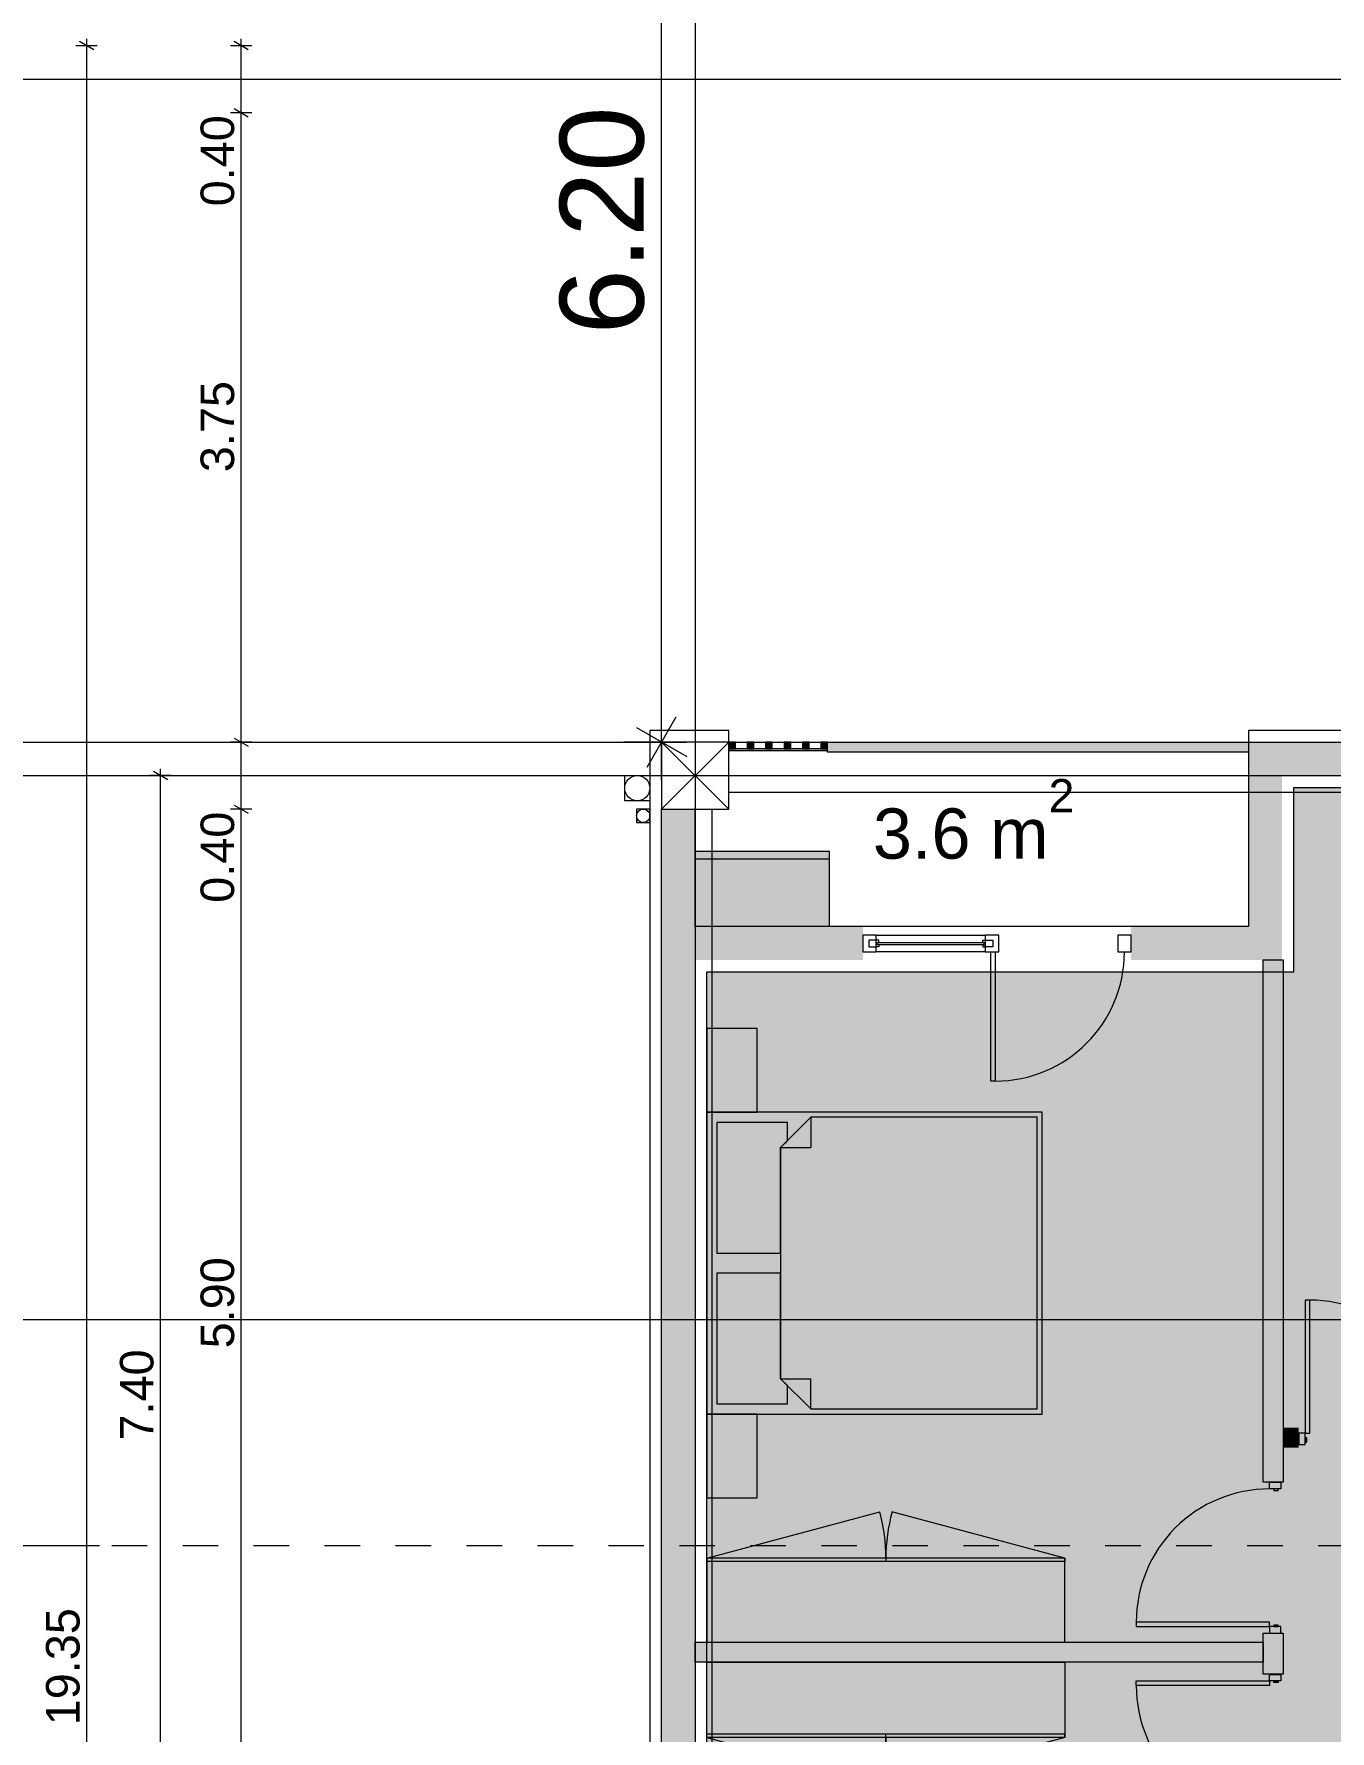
# Model space of a CAD drawing. Header units: millimetres. Extents: x 475159934 to 476245151, y 4620917055 to 4621447368.
# Drawn here: x 475229480 to 475237211, y 4621100162 to 4621110286 of the extents above; entities that cross this region are included whole.
import ezdxf

# ---------------------------------------------------------------- set-up
doc = ezdxf.new("R2010")
doc.units = ezdxf.units.MM
doc.header["$MEASUREMENT"] = 0
doc.linetypes.add('Dashed', pattern=[423.333333, 211.666667, -211.666667])
for name, color, linetype, lineweight in [('2D Drafting - General_Pen_No__1_Pen_No__7', 7, 'Continuous', 0), ('2D Drafting - General_Pen_No__250_Pen_No__7_Pen_No__250', 7, 'Continuous', 0), ('2D Drafting - General_Pen_No__250_Pen_No__7_Pen_No__7', 7, 'Continuous', 0), ('2D Drafting - General_Pen_No__7_Pen_No__7_Pen_No__7', 7, 'Continuous', 0), ('Doors_Pen_No__7_Pen_No__7_Pen_No__7', 7, 'Continuous', 0), ('G-Anno-Nplt_Pen_No__151', 151, 'Continuous', 0), ('G-Anno-Nplt_Pen_No__4', 7, 'Continuous', 0), ('G-Anno-Nplt_Pen_No__7', 7, 'Continuous', 0), ('gegmebi_Pen_No__7_Pen_No__7', 7, 'Continuous', 0), ('kar-panjara_Pen_No__7_Pen_No__7_Pen_No__7', 7, 'Continuous', 0), ('New_2D Drafting - General_Pen_No__250_Pen_No__7_Pen_No__255', 255, 'Continuous', 0), ('New_2D Drafting - General_Pen_No__30_Pen_No__9_Pen_No__9_Pen_No__255', 255, 'Continuous', 0), ('New_2D Drafting - General_Pen_No__30_Pen_No__9_Pen_No__9_Pen_No__7', 7, 'Continuous', 0), ('New_G-Anno-Nplt_Pen_No__255', 255, 'Continuous', 0), ('New_G-Anno-Nplt_Pen_No__4', 7, 'Continuous', 0), ('New_reg_nak_Pen_No__250', 7, 'Continuous', 0), ('New_reg_nak_Pen_No__7', 7, 'Continuous', 0), ('New_shenobebi_Pen_No__1', 1, 'Continuous', 0), ('zoma_Pen_No__1', 1, 'Continuous', 0), ('zoma_Pen_No__142', 142, 'Continuous', 0), ('zoma_Pen_No__5_Pen_No__5', 5, 'Continuous', 0)]:
    doc.layers.add(name, color=color, linetype=linetype, lineweight=lineweight)
doc.layers.add('New_Interior - Furniture', color=7, linetype='Continuous')
doc.layers.add('zoma', color=7, linetype='Continuous')
doc.layers.add('New_Interior - Furniture _Pen_No__252', color=7, linetype='Continuous', lineweight=0, true_color=0x666666)
doc.styles.add('GENERATED_STYLE_1', font='arial.ttf')
doc.styles.add('GENERATED_STYLE_3', font='arial.ttf')
doc.dimstyles.new('GENERATED_STYLE__10', dxfattribs={"dimtxt": 500, "dimasz": 228, "dimexe": 0.18, "dimexo": 3, "dimgap": 0, "dimtad": 1, "dimlfac": 0.001, "dimzin": 0, "dimdsep": 46, "dimtxsty": 'GENERATED_STYLE_3', "dimblk": 'ARROWHEAD_2', "dimblk1": 'ARROWHEAD_2', "dimblk2": 'ARROWHEAD_2', "dimcen": 0.09, "dimclrd": 1, "dimclre": 1, "dimclrt": 1, "dimadec": 0, "dimazin": 0, "dimtfac": 1, "dimtdec": 4, "dimtmove": 0, "dimatfit": 3, "dimfxl": 1, "dimtolj": 1, "dimtzin": 0, "dimarcsym": 0})
doc.dimstyles.new('GENERATED_STYLE__12', dxfattribs={"dimtxt": 500, "dimasz": 228, "dimexe": 0.18, "dimexo": 3, "dimgap": 0, "dimtad": 1, "dimtih": 1, "dimtoh": 1, "dimlfac": 0.001, "dimzin": 0, "dimdsep": 46, "dimtxsty": 'GENERATED_STYLE_3', "dimblk": 'ARROWHEAD_2', "dimblk1": 'ARROWHEAD_2', "dimblk2": 'ARROWHEAD_2', "dimcen": 0.09, "dimclrd": 1, "dimclre": 1, "dimclrt": 1, "dimadec": 0, "dimazin": 0, "dimtfac": 1, "dimtdec": 4, "dimtmove": 2, "dimatfit": 3, "dimfxl": 1, "dimtolj": 1, "dimtzin": 0, "dimarcsym": 0})
doc.dimstyles.new('GENERATED_STYLE__3', dxfattribs={"dimtxt": 200, "dimasz": 64.421331, "dimexe": 0.18, "dimexo": 3, "dimgap": 0, "dimtad": 1, "dimtih": 1, "dimtoh": 1, "dimlfac": 0.001, "dimzin": 0, "dimdsep": 46, "dimtxsty": 'GENERATED_STYLE_3', "dimblk": 'ARROWHEAD_2', "dimblk1": 'ARROWHEAD_2', "dimblk2": 'ARROWHEAD_2', "dimcen": 0.09, "dimclrd": 142, "dimclre": 142, "dimclrt": 142, "dimadec": 0, "dimazin": 0, "dimtfac": 1, "dimtdec": 4, "dimtmove": 0, "dimatfit": 3, "dimfxl": 1, "dimtolj": 1, "dimtzin": 0, "dimarcsym": 0})
doc.dimstyles.new('GENERATED_STYLE__6', dxfattribs={"dimtxt": 200, "dimasz": 64.421331, "dimexe": 0.18, "dimexo": 3, "dimgap": 0, "dimtad": 1, "dimlfac": 0.001, "dimzin": 0, "dimdsep": 46, "dimtxsty": 'GENERATED_STYLE_3', "dimblk": 'ARROWHEAD_2', "dimblk1": 'ARROWHEAD_2', "dimblk2": 'ARROWHEAD_2', "dimcen": 0.09, "dimclrd": 142, "dimclre": 142, "dimclrt": 142, "dimadec": 0, "dimazin": 0, "dimtfac": 1, "dimtdec": 4, "dimtmove": 0, "dimatfit": 3, "dimfxl": 1, "dimtolj": 1, "dimtzin": 0, "dimarcsym": 0})

# ---------------------------------------------------------------- blocks, each defined once
blk = doc.blocks.new('Bed Layout 23_4')
at = {"layer": 'New_Interior - Furniture _Pen_No__252', "color": 251, "linetype": 'Continuous', "lineweight": 0, "true_color": 0x666666}
for p, q in [((-900, 0), (-1400, 0)), ((-1400, 0), (-1400, -300)), ((-900, -300), (-900, 0)), ((900, 0), (-900, 0)), ((-900, 0), (-900, -2000)), ((1400, 0), (900, 0)), ((900, 0), (900, -300)), ((900, -2000), (900, 0)), ((1400, -300), (1400, 0)), ((-1400, -300), (-900, -300)), ((900, -300), (1400, -300)), ((-690, -440), (-870, -620)), ((0, -440), (-690, -440)), ((-690, -440), (-690, -620)), ((690, -440), (0, -440)), ((870, -620), (690, -440)), ((690, -440), (690, -620)), ((-870, -620), (-870, -1970)), ((-870, -620), (-690, -620)), ((870, -620), (690, -620)), ((870, -1970), (870, -620)), ((-900, -2000), (900, -2000)), ((-870, -1970), (0, -1970)), ((0, -1970), (870, -1970))]:
    blk.add_line(p, q, dxfattribs=at)
at = {"layer": 'New_Interior - Furniture _Pen_No__252', "color": 251, "linetype": 'Continuous', "lineweight": 0, "true_color": 0x666666, "flags": 128}
for points in [[(-60, -440), (-60, -60), (-840, -60), (-840, -480), (-730, -480), (-690, -440)], [(690, -440), (730, -480), (840, -480), (840, -60), (60, -60), (60, -440)]]:
    blk.add_lwpolyline(points, close=True, dxfattribs=at)
blk = doc.blocks.new('Wardrobe 01 26')
at = {"layer": 'New_Interior - Furniture _Pen_No__252', "color": 251, "linetype": 'Continuous', "lineweight": 0, "true_color": 0x666666}
for p, q in [((0, 20), (2136, 20)), ((0, 0), (0, 20)), ((0, 0), (1032, -276)), ((1068, 0), (1068, 20)), ((2136, 0), (1104, -276))]:
    blk.add_line(p, q, dxfattribs=at)
at = {"layer": 'New_Interior - Furniture _Pen_No__252', "color": 251, "linetype": 'Continuous', "lineweight": 0, "true_color": 0x666666, "flags": 128}
blk.add_lwpolyline([(0, 0), (2136, 0), (2136, 500), (0, 500)], close=True, dxfattribs=at)
at = {"layer": 'New_Interior - Furniture _Pen_No__252', "color": 251, "linetype": 'Continuous', "lineweight": 0, "true_color": 0x666666}
for centre, start, end in [((0, 0), 345, 0), ((2136, 0), 180, 195)]:
    blk.add_arc(centre, 1068, start, end, dxfattribs=at)
blk = doc.blocks.new('Wardrobe 01 26_8')
at = {"layer": 'New_Interior - Furniture _Pen_No__252', "color": 251, "linetype": 'Continuous', "lineweight": 0, "true_color": 0x666666}
for p, q in [((0, 20), (2136, 20)), ((0, 0), (0, 20)), ((0, 0), (1032, -276)), ((1068, 0), (1068, 20)), ((2136, 0), (1104, -276))]:
    blk.add_line(p, q, dxfattribs=at)
at = {"layer": 'New_Interior - Furniture _Pen_No__252', "color": 251, "linetype": 'Continuous', "lineweight": 0, "true_color": 0x666666, "flags": 128}
blk.add_lwpolyline([(0, 0), (2136, 0), (2136, 450), (0, 450)], close=True, dxfattribs=at)
at = {"layer": 'New_Interior - Furniture _Pen_No__252', "color": 251, "linetype": 'Continuous', "lineweight": 0, "true_color": 0x666666}
for centre, start, end in [((0, 0), 345, 0), ((2136, 0), 180, 195)]:
    blk.add_arc(centre, 1068, start, end, dxfattribs=at)
blk = doc.blocks.new('*D773', base_point=(475826096, 4621095193))
at = {"layer": 'zoma_Pen_No__1', "color": 1, "linetype": 'Continuous', "lineweight": 0, "transparency": 16777216}
for p, q in [((475225402, 4621106212), (475225229, 4621105912)), ((475225315, 4621105837), (475225315, 4621106287)), ((475233138, 4621105912), (475233311, 4621106212)), ((475233224, 4621105837), (475233224, 4621106287)), ((475225168, 4621106062), (475225315, 4621106062)), ((475225315, 4621106062), (475233224, 4621106062)), ((475233224, 4621106062), (475233371, 4621106062))]:
    blk.add_line(p, q, dxfattribs=at)
at = {"layer": 'zoma_Pen_No__1', "color": 1, "lineweight": 0, "transparency": 16777216, "insert": (475227058, 4621106162), "char_height": 500, "attachment_point": 7, "style": 'GENERATED_STYLE_3'}
blk.add_mtext('\\A1;{\\pql;\\fArial|b0|i0|c204|p0;\\W1.000000;17.49}', dxfattribs=at)
blk = doc.blocks.new('ARROWHEAD_2')
at = {"color": 0, "linetype": 'Continuous', "lineweight": 0}
for p, q in [((-0.378, -0.655), (0.378, 0.655)), ((0, 0), (-1, 0))]:
    blk.add_line(p, q, dxfattribs=at)
blk = doc.blocks.new('*D774', base_point=(475826096, 4621095193))
at = {"layer": 'zoma_Pen_No__1', "color": 1, "linetype": 'Continuous', "lineweight": 0, "transparency": 16777216}
for p, q in [((475233224, 4621112261), (475233224, 4621112408)), ((475233374, 4621112175), (475233074, 4621112348)), ((475233449, 4621112261), (475232999, 4621112261)), ((475233224, 4621106062), (475233224, 4621112261)), ((475233074, 4621106148), (475233374, 4621105975)), ((475233449, 4621106062), (475232999, 4621106062)), ((475233224, 4621105915), (475233224, 4621106062))]:
    blk.add_line(p, q, dxfattribs=at)
at = {"layer": 'zoma_Pen_No__1', "color": 1, "lineweight": 0, "transparency": 16777216, "insert": (475233124, 4621108494), "char_height": 500, "attachment_point": 7, "rotation": 90, "style": 'GENERATED_STYLE_3'}
blk.add_mtext('\\A1;{\\pql;\\fArial|b0|i0|c204|p0;\\W1.000000;6.20}', dxfattribs=at)
blk = doc.blocks.new('*D776', base_point=(475826096, 4621095193))
at = {"layer": 'zoma_Pen_No__1', "color": 1, "linetype": 'Continuous', "lineweight": 0, "transparency": 16777216}
for p, q in [((475225402, 4621091012), (475225229, 4621090712)), ((475225315, 4621090637), (475225315, 4621091087)), ((475233138, 4621090712), (475233311, 4621091012)), ((475233224, 4621090637), (475233224, 4621091087)), ((475225168, 4621090862), (475225315, 4621090862)), ((475225315, 4621090862), (475233224, 4621090862)), ((475233224, 4621090862), (475233371, 4621090862))]:
    blk.add_line(p, q, dxfattribs=at)
at = {"layer": 'zoma_Pen_No__1', "color": 1, "lineweight": 0, "transparency": 16777216, "insert": (475227058, 4621090962), "char_height": 500, "attachment_point": 7, "style": 'GENERATED_STYLE_3'}
blk.add_mtext('\\A1;{\\pql;\\fArial|b0|i0|c204|p0;\\W1.000000;46.52}', dxfattribs=at)
blk = doc.blocks.new('*D818', base_point=(475826096, 4621095193))
at = {"layer": 'zoma_Pen_No__142', "color": 142, "linetype": 'Continuous', "lineweight": 0, "transparency": 16777216}
for p, q in [((475233178, 4621112379), (475233219, 4621112379)), ((475233244, 4621112422), (475233195, 4621112337)), ((475233219, 4621112316), (475233219, 4621112443)), ((475233219, 4621112379), (475233619, 4621112379)), ((475233644, 4621112422), (475233595, 4621112337)), ((475233619, 4621112316), (475233619, 4621112443))]:
    blk.add_line(p, q, dxfattribs=at)
at = {"layer": 'zoma_Pen_No__142', "color": 142, "lineweight": 0, "transparency": 16777216, "insert": (475232661, 4621112419), "char_height": 200, "attachment_point": 7, "style": 'GENERATED_STYLE_3'}
blk.add_mtext('\\A1;{\\pql;\\fArial|b0|i0|c204|p0;\\W1.000000;0.40}', dxfattribs=at)
blk = doc.blocks.new('*D819', base_point=(475826096, 4621095193))
at = {"layer": 'zoma_Pen_No__142', "color": 142, "linetype": 'Continuous', "lineweight": 0, "transparency": 16777216}
for p, q in [((475233644, 4621112422), (475233595, 4621112337)), ((475233619, 4621112316), (475233619, 4621112443)), ((475233619, 4621112379), (475240119, 4621112379)), ((475240144, 4621112422), (475240095, 4621112337)), ((475240119, 4621112316), (475240119, 4621112443))]:
    blk.add_line(p, q, dxfattribs=at)
at = {"layer": 'zoma_Pen_No__142', "color": 142, "lineweight": 0, "transparency": 16777216, "char_height": 200, "attachment_point": 7, "style": 'GENERATED_STYLE_3'}
for s, insert in [('\\A1;{\\pql;\\fArial|b0|i0|c204|p0;\\W1.000000;6.50}', (475236602, 4621112419)), ('\\A1;{\\pql;\\fArial|b0|i0|c204|p0;\\W1.000000;0.40}', (475239561, 4621112419))]:
    blk.add_mtext(s, dxfattribs=dict(at, insert=insert))
blk = doc.blocks.new('*D916', base_point=(475826096, 4621095193))
at = {"layer": 'zoma_Pen_No__142', "color": 142, "linetype": 'Continuous', "lineweight": 0, "transparency": 16777216}
for p, q in [((475230299, 4621105862), (475230172, 4621105862)), ((475230278, 4621105837), (475230193, 4621105886)), ((475230236, 4621098462), (475230236, 4621105862)), ((475230299, 4621098462), (475230172, 4621098462)), ((475230193, 4621098486), (475230278, 4621098437))]:
    blk.add_line(p, q, dxfattribs=at)
at = {"layer": 'zoma_Pen_No__142', "color": 142, "lineweight": 0, "transparency": 16777216, "insert": (475230196, 4621101895), "char_height": 200, "attachment_point": 7, "rotation": 90, "style": 'GENERATED_STYLE_3'}
blk.add_mtext('\\A1;{\\pql;\\fArial|b0|i0|c204|p0;\\W1.000000;7.40}', dxfattribs=at)
blk = doc.blocks.new('*D917', base_point=(475826096, 4621095193))
at = {"layer": 'zoma_Pen_No__142', "color": 142, "linetype": 'Continuous', "lineweight": 0, "transparency": 16777216}
for p, q in [((475230236, 4621105862), (475230236, 4621105903)), ((475230299, 4621105862), (475230172, 4621105862)), ((475230278, 4621105837), (475230193, 4621105886))]:
    blk.add_line(p, q, dxfattribs=at)
blk = doc.blocks.new('*D918', base_point=(475826096, 4621095193))
at = {"layer": 'zoma_Pen_No__142', "color": 142, "linetype": 'Continuous', "lineweight": 0, "transparency": 16777216}
for p, q in [((475229795, 4621110216), (475229795, 4621110258)), ((475229858, 4621110216), (475229731, 4621110216)), ((475229837, 4621110192), (475229752, 4621110241)), ((475229795, 4621090862), (475229795, 4621110216)), ((475229858, 4621090862), (475229731, 4621090862)), ((475229752, 4621090886), (475229837, 4621090837)), ((475229795, 4621090820), (475229795, 4621090862))]:
    blk.add_line(p, q, dxfattribs=at)
at = {"layer": 'zoma_Pen_No__142', "color": 142, "lineweight": 0, "transparency": 16777216, "insert": (475229755, 4621100196), "char_height": 200, "attachment_point": 7, "rotation": 90, "style": 'GENERATED_STYLE_3'}
blk.add_mtext('\\A1;{\\pql;\\fArial|b0|i0|c204|p0;\\W1.000000;19.35}', dxfattribs=at)
blk = doc.blocks.new('*D926', base_point=(475826096, 4621095193))
at = {"layer": 'zoma_Pen_No__142', "color": 142, "linetype": 'Continuous', "lineweight": 0, "transparency": 16777216}
for p, q in [((475230780, 4621105662), (475230653, 4621105662)), ((475230675, 4621105686), (475230759, 4621105637)), ((475230717, 4621099762), (475230717, 4621105662)), ((475230780, 4621099762), (475230653, 4621099762)), ((475230675, 4621099786), (475230759, 4621099737))]:
    blk.add_line(p, q, dxfattribs=at)
at = {"layer": 'zoma_Pen_No__142', "color": 142, "lineweight": 0, "transparency": 16777216, "char_height": 200, "attachment_point": 7, "rotation": 90, "style": 'GENERATED_STYLE_3'}
for s, insert in [('\\A1;{\\pql;\\fArial|b0|i0|c204|p0;\\W1.000000;0.40}', (475230677, 4621105103)), ('\\A1;{\\pql;\\fArial|b0|i0|c204|p0;\\W1.000000;5.90}', (475230677, 4621102445))]:
    blk.add_mtext(s, dxfattribs=dict(at, insert=insert))
blk = doc.blocks.new('*D927', base_point=(475826096, 4621095193))
at = {"layer": 'zoma_Pen_No__142', "color": 142, "linetype": 'Continuous', "lineweight": 0, "transparency": 16777216}
for p, q in [((475230780, 4621106062), (475230653, 4621106062)), ((475230675, 4621106086), (475230759, 4621106037)), ((475230717, 4621105662), (475230717, 4621106062)), ((475230780, 4621105662), (475230653, 4621105662)), ((475230675, 4621105686), (475230759, 4621105637))]:
    blk.add_line(p, q, dxfattribs=at)
blk = doc.blocks.new('*D928', base_point=(475826096, 4621095193))
at = {"layer": 'zoma_Pen_No__142', "color": 142, "linetype": 'Continuous', "lineweight": 0, "transparency": 16777216}
for p, q in [((475230675, 4621109841), (475230759, 4621109792)), ((475230780, 4621109816), (475230653, 4621109816)), ((475230717, 4621106062), (475230717, 4621109816)), ((475230780, 4621106062), (475230653, 4621106062)), ((475230675, 4621106086), (475230759, 4621106037))]:
    blk.add_line(p, q, dxfattribs=at)
at = {"layer": 'zoma_Pen_No__142', "color": 142, "lineweight": 0, "transparency": 16777216, "char_height": 200, "attachment_point": 7, "rotation": 90, "style": 'GENERATED_STYLE_3'}
for s, insert in [('\\A1;{\\pql;\\fArial|b0|i0|c204|p0;\\W1.000000;0.40}', (475230677, 4621109258)), ('\\A1;{\\pql;\\fArial|b0|i0|c204|p0;\\W1.000000;3.75}', (475230677, 4621107672))]:
    blk.add_mtext(s, dxfattribs=dict(at, insert=insert))
blk = doc.blocks.new('*D929', base_point=(475826096, 4621095193))
at = {"layer": 'zoma_Pen_No__142', "color": 142, "linetype": 'Continuous', "lineweight": 0, "transparency": 16777216}
for p, q in [((475230717, 4621110216), (475230717, 4621110258)), ((475230780, 4621110216), (475230653, 4621110216)), ((475230759, 4621110192), (475230675, 4621110241)), ((475230717, 4621109816), (475230717, 4621110216)), ((475230675, 4621109841), (475230759, 4621109792)), ((475230780, 4621109816), (475230653, 4621109816))]:
    blk.add_line(p, q, dxfattribs=at)
blk = doc.blocks.new('*D934', base_point=(475826096, 4621095193))
at = {"layer": 'zoma_Pen_No__142', "color": 142, "linetype": 'Continuous', "lineweight": 0, "transparency": 16777216}
for p, q in [((475299999, 4621110216), (475299999, 4621110258)), ((475300063, 4621110216), (475299936, 4621110216)), ((475300042, 4621110192), (475299957, 4621110241)), ((475299999, 4621090862), (475299999, 4621110216)), ((475300063, 4621090862), (475299936, 4621090862)), ((475299957, 4621090886), (475300042, 4621090837)), ((475299999, 4621090820), (475299999, 4621090862))]:
    blk.add_line(p, q, dxfattribs=at)
at = {"layer": 'zoma_Pen_No__142', "color": 142, "lineweight": 0, "transparency": 16777216, "insert": (475299959, 4621100196), "char_height": 200, "attachment_point": 7, "rotation": 90, "style": 'GENERATED_STYLE_3'}
blk.add_mtext('\\A1;{\\pql;\\fArial|b0|i0|c204|p0;\\W1.000000;19.35}', dxfattribs=at)

msp = doc.modelspace()

# ---------------------------------------------------------------- hatches: boundary and pattern name
at = {"layer": '2D Drafting - General_Pen_No__250_Pen_No__7_Pen_No__7', "linetype": 'Continuous', "lineweight": 0}
for points in [[(475233624.343, 4621106011.789), (475234214.343, 4621106011.789), (475234214.343, 4621106021.789), (475233624.343, 4621106021.789)], [(475236724.814, 4621105861.616), (475237623.852, 4621105861.616), (475237623.852, 4621106061.616), (475236724.814, 4621106061.616)], [(475236724.814, 4621104961.792), (475236724.814, 4621105861.627), (475236924.814, 4621105861.627), (475236924.814, 4621104961.792)], [(475233424.343, 4621105661.789), (475233424.343, 4621099761.789), (475233224.343, 4621099761.789), (475233224.343, 4621105661.789)], [(475233424.632, 4621104761.79), (475234424.979, 4621104761.79), (475234424.979, 4621104961.79), (475233424.632, 4621104961.79)], [(475236024.979, 4621104761.79), (475236924.814, 4621104761.79), (475236924.814, 4621104961.79), (475236024.979, 4621104961.79)], [(475236932.491, 4621101645.723), (475236812.491, 4621101645.723), (475236812.491, 4621104761.79), (475236932.491, 4621104761.79)], [(475237024.253, 4621101972.65), (475236932.491, 4621101972.65), (475236932.491, 4621101852.65), (475237024.253, 4621101852.65)], [(475236812.491, 4621100501.171), (475236812.491, 4621100745.721), (475236932.491, 4621100745.721), (475236932.491, 4621100501.171)], [(475233424.343, 4621100692.677), (475236812.491, 4621100692.677), (475236812.491, 4621100572.677), (475233424.343, 4621100572.677)]]:
    msp.add_hatch(color=7, dxfattribs=at).paths.add_polyline_path(points)
at = {"layer": 'G-Anno-Nplt_Pen_No__151', "linetype": 'Continuous', "lineweight": 0, "true_color": 0x1f2f3f}
msp.add_hatch(color=169, dxfattribs=at).paths.add_polyline_path([(475233494.343, 4621097451.601), (475233894.343, 4621097451.601), (475233894.343, 4621098431.789), (475233694.343, 4621098431.789), (475233694.343, 4621098731.789), (475233494.343, 4621098731.789), (475233494.343, 4621104691.789), (475236994.814, 4621104691.789), (475236994.814, 4621105791.789), (475240054.343, 4621105791.789), (475240054.343, 4621105591.789), (475240054.343, 4621101852.65), (475240124.343, 4621101852.65), (475240124.343, 4621100972.165), (475239724.343, 4621100972.165), (475239724.343, 4621100212.147), (475240254.343, 4621100212.147), (475240254.343, 4621098661.789), (475240124.343, 4621098661.789), (475240124.343, 4621098561.789), (475239534.155, 4621098561.789), (475239534.155, 4621098061.789), (475240324.343, 4621098061.789), (475240324.343, 4621095855.959), (475240254.343, 4621095855.959), (475240254.343, 4621091331.789), (475240054.343, 4621091331.789), (475240054.343, 4621091131.796), (475236794.343, 4621091131.796), (475236794.343, 4621093431.796), (475233494.343, 4621093431.796)])
at = {"layer": 'New_2D Drafting - General_Pen_No__250_Pen_No__7_Pen_No__255', "linetype": 'Continuous', "lineweight": 0}
msp.add_hatch(color=255, dxfattribs=at).paths.add_polyline_path([(475234224.343, 4621104961.762), (475234224.343, 4621105411.762), (475233424.343, 4621105411.762), (475233424.343, 4621104961.762)])
at = {"layer": 'New_2D Drafting - General_Pen_No__30_Pen_No__9_Pen_No__9_Pen_No__255', "linetype": 'Continuous', "lineweight": 0}
for points in [[(475233624.343, 4621106061.789), (475233624.343, 4621106021.789), (475233664.343, 4621106021.789), (475233664.343, 4621106061.789)], [(475233734.343, 4621106061.789), (475233734.343, 4621106021.789), (475233774.343, 4621106021.789), (475233774.343, 4621106061.789)], [(475233844.343, 4621106061.789), (475233844.343, 4621106021.789), (475233884.343, 4621106021.789), (475233884.343, 4621106061.789)], [(475233954.343, 4621106061.789), (475233954.343, 4621106021.789), (475233994.343, 4621106021.789), (475233994.343, 4621106061.789)], [(475234064.343, 4621106061.789), (475234064.343, 4621106021.789), (475234104.343, 4621106021.789), (475234104.343, 4621106061.789)], [(475234174.343, 4621106061.789), (475234174.343, 4621106021.789), (475234214.343, 4621106021.789), (475234214.343, 4621106061.789)]]:
    msp.add_hatch(color=255, dxfattribs=at).paths.add_polyline_path(points)
at = {"layer": 'New_G-Anno-Nplt_Pen_No__255', "linetype": 'Continuous', "lineweight": 0}
msp.add_hatch(color=255, dxfattribs=at).paths.add_polyline_path([(475234214.343, 4621106061.789), (475236724.689, 4621106061.789), (475236724.689, 4621106001.789), (475234214.343, 4621106001.789)])

# ---------------------------------------------------------------- linework, layer by layer
at = {"layer": '2D Drafting - General_Pen_No__1_Pen_No__7', "color": 7, "linetype": 'Continuous', "lineweight": 0}
for p, q in [((475233224.343, 4621105661.789), (475233624.343, 4621106061.789)), ((475233624.343, 4621105661.789), (475233224.343, 4621106061.789))]:
    msp.add_line(p, q, dxfattribs=at)
at = {"layer": '2D Drafting - General_Pen_No__1_Pen_No__7', "color": 7, "linetype": 'Continuous', "lineweight": 0, "flags": 128}
for points in [[(475233224.343, 4621105661.789), (475233624.343, 4621105661.789), (475233624.343, 4621106061.789), (475233224.343, 4621106061.789)], [(475240124.343, 4621105761.789), (475233624.343, 4621105761.789), (475233624.343, 4621106061.789), (475240124.343, 4621106061.789)], [(475233224.343, 4621098661.789), (475233224.343, 4621105661.789), (475233524.343, 4621105661.789), (475233524.343, 4621098661.789)]]:
    msp.add_lwpolyline(points, close=True, dxfattribs=at)
at = {"layer": '2D Drafting - General_Pen_No__1_Pen_No__7', "color": 7, "linetype": 'Continuous', "lineweight": 0}
for centre, radius in [((475233079.351, 4621105786.789), 75), ((475233114.351, 4621105621.789), 40)]:
    msp.add_circle(centre, radius, dxfattribs=at)
at = {"layer": '2D Drafting - General_Pen_No__250_Pen_No__7_Pen_No__250', "color": 7, "linetype": 'Continuous', "lineweight": 0, "flags": 128}
for points in [[(475233624.343, 4621106011.789), (475234214.343, 4621106011.789), (475234214.343, 4621106021.789), (475233624.343, 4621106021.789)], [(475236932.491, 4621101645.723), (475236812.491, 4621101645.723), (475236812.491, 4621104761.79), (475236932.491, 4621104761.79)], [(475236812.491, 4621100501.171), (475236812.491, 4621100745.721), (475236932.491, 4621100745.721), (475236932.491, 4621100501.171)], [(475233424.343, 4621100692.677), (475236812.491, 4621100692.677), (475236812.491, 4621100572.677), (475233424.343, 4621100572.677)]]:
    msp.add_lwpolyline(points, close=True, dxfattribs=at)
at = {"layer": '2D Drafting - General_Pen_No__7_Pen_No__7_Pen_No__7', "color": 7, "linetype": 'Continuous', "lineweight": 0, "flags": 128}
msp.add_lwpolyline([(475234504.979, 4621104909.608), (475235154.979, 4621104909.58), (475235154.975, 4621104809.641), (475234504.975, 4621104809.669)], close=True, dxfattribs=at)
at = {"layer": '2D Drafting - General_Pen_No__7_Pen_No__7_Pen_No__7', "color": 7, "linetype": 'Continuous', "lineweight": 0}
for centre, radius, start, end in [((475235214.663, 4621104809.628), 770.311, 269.9974687, 359.994289), ((475237090.431, 4621101938.131), 794.311, 359.9998025, 90.001484), ((475236849.489, 4621100811.899), 794.311, 89.9998025, 180.001484), ((475236849.486, 4621100433.816), 794.311, 180, 270.0016827)]:
    msp.add_arc(centre, radius, start, end, dxfattribs=at)
at = {"layer": 'Doors_Pen_No__7_Pen_No__7_Pen_No__7', "color": 7, "linetype": 'Continuous', "lineweight": 0, "flags": 128}
for points in [[(475235187.997, 4621104809.629), (475235214.663, 4621104809.628), (475235214.629, 4621104039.316), (475235187.963, 4621104039.318)], [(475237063.764, 4621101938.13), (475237090.431, 4621101938.131), (475237090.411, 4621102732.442), (475237063.744, 4621102732.441)], [(475237024.255, 4621101870.396), (475237063.766, 4621101870.397), (475237063.764, 4621101938.13), (475237024.253, 4621101938.129)], [(475237063.766, 4621101884.797), (475237072.655, 4621101884.797), (475237072.654, 4621101911.463), (475237063.765, 4621101911.463)], [(475236917.224, 4621101645.723), (475236917.225, 4621101606.212), (475236849.492, 4621101606.21), (475236849.491, 4621101645.721)], [(475236902.825, 4621101597.323), (475236902.825, 4621101606.212), (475236876.158, 4621101606.211), (475236876.159, 4621101597.322)], [(475236849.49, 4621100785.233), (475236849.489, 4621100811.899), (475236055.178, 4621100811.879), (475236055.179, 4621100785.212)], [(475236917.224, 4621100745.723), (475236917.223, 4621100785.234), (475236849.49, 4621100785.233), (475236849.491, 4621100745.721)], [(475236902.823, 4621100785.234), (475236902.823, 4621100794.123), (475236876.156, 4621100794.122), (475236876.156, 4621100785.233)], [(475236849.486, 4621100460.483), (475236849.486, 4621100433.816), (475236055.175, 4621100433.816), (475236055.175, 4621100460.483)], [(475236917.219, 4621100499.994), (475236917.219, 4621100460.483), (475236849.486, 4621100460.483), (475236849.486, 4621100499.994)], [(475236902.819, 4621100460.483), (475236902.819, 4621100451.594), (475236876.153, 4621100451.594), (475236876.153, 4621100460.483)]]:
    msp.add_lwpolyline(points, close=True, dxfattribs=at)
at = {"layer": 'G-Anno-Nplt_Pen_No__4', "color": 7, "linetype": 'Continuous', "lineweight": 0, "flags": 128}
msp.add_lwpolyline([(475233624.343, 4621105661.789), (475233624.343, 4621106061.789), (475236724.689, 4621106061.789), (475236724.689, 4621104961.792), (475233424.343, 4621104961.762), (475233424.343, 4621105661.789)], close=True, dxfattribs=at)
msp.add_lwpolyline([(475233494.343, 4621098731.789), (475233494.343, 4621104691.789), (475236994.814, 4621104691.789), (475236994.814, 4621105791.789), (475240054.343, 4621105791.789), (475240054.343, 4621105591.789), (475240054.343, 4621101852.65), (475240124.343, 4621101852.65), (475240124.343, 4621100972.165), (475239724.343, 4621100972.165), (475239724.343, 4621100212.147), (475240254.343, 4621100212.147), (475240254.343, 4621098661.789)], dxfattribs=at)
at = {"layer": 'gegmebi_Pen_No__7_Pen_No__7', "color": 7, "linetype": 'Continuous', "lineweight": 0}
for p, q in [((475233004.351, 4621105711.789), (475233004.351, 4621105861.789)), ((475233004.351, 4621105861.789), (475233154.351, 4621105861.789)), ((475233154.351, 4621105861.789), (475233154.351, 4621105711.789)), ((475233154.351, 4621105711.789), (475233004.351, 4621105711.789)), ((475233074.351, 4621105661.789), (475233074.351, 4621105581.789)), ((475233154.351, 4621105661.789), (475233074.351, 4621105661.789)), ((475233154.351, 4621105581.789), (475233154.351, 4621105661.789)), ((475233074.351, 4621105581.789), (475233154.351, 4621105581.789))]:
    msp.add_line(p, q, dxfattribs=at)
at = {"layer": 'kar-panjara_Pen_No__7_Pen_No__7_Pen_No__7', "color": 7, "linetype": 'Continuous', "lineweight": 0, "flags": 128}
for points in [[(475234504.979, 4621104909.608), (475234424.979, 4621104909.612), (475234424.975, 4621104809.612), (475234504.975, 4621104809.608)], [(475235234.979, 4621104909.637), (475235154.979, 4621104909.641), (475235154.975, 4621104809.641), (475235234.975, 4621104809.637)], [(475236024.979, 4621104909.559), (475235944.979, 4621104909.563), (475235944.975, 4621104809.563), (475236024.975, 4621104809.559)], [(475234459.976, 4621104839.671), (475234504.976, 4621104839.669), (475234504.976, 4621104854.669), (475234504.977, 4621104864.669), (475234519.977, 4621104864.669), (475234519.978, 4621104879.669), (475234459.978, 4621104879.671)], [(475234504.976, 4621104854.669), (475235154.976, 4621104854.641), (475235154.977, 4621104864.641), (475234504.977, 4621104864.669)], [(475234519.976, 4621104839.669), (475234504.976, 4621104839.669), (475234504.976, 4621104854.669), (475234519.976, 4621104854.669)], [(475235139.976, 4621104839.641), (475235154.976, 4621104839.641), (475235154.976, 4621104854.641), (475235139.976, 4621104854.641)], [(475235199.976, 4621104839.639), (475235154.976, 4621104839.641), (475235154.976, 4621104854.641), (475235154.977, 4621104864.641), (475235139.977, 4621104864.641), (475235139.978, 4621104879.641), (475235199.978, 4621104879.639)]]:
    msp.add_lwpolyline(points, close=True, dxfattribs=at)
at = {"layer": 'New_2D Drafting - General_Pen_No__30_Pen_No__9_Pen_No__9_Pen_No__7', "color": 7, "linetype": 'Continuous', "lineweight": 0, "flags": 128}
for points in [[(475233624.343, 4621106061.789), (475233624.343, 4621106021.789), (475233664.343, 4621106021.789), (475233664.343, 4621106061.789)], [(475233734.343, 4621106061.789), (475233734.343, 4621106021.789), (475233774.343, 4621106021.789), (475233774.343, 4621106061.789)], [(475233844.343, 4621106061.789), (475233844.343, 4621106021.789), (475233884.343, 4621106021.789), (475233884.343, 4621106061.789)], [(475233954.343, 4621106061.789), (475233954.343, 4621106021.789), (475233994.343, 4621106021.789), (475233994.343, 4621106061.789)], [(475234064.343, 4621106061.789), (475234064.343, 4621106021.789), (475234104.343, 4621106021.789), (475234104.343, 4621106061.789)], [(475234174.343, 4621106061.789), (475234174.343, 4621106021.789), (475234214.343, 4621106021.789), (475234214.343, 4621106061.789)]]:
    msp.add_lwpolyline(points, close=True, dxfattribs=at)
at = {"layer": 'New_G-Anno-Nplt_Pen_No__4', "color": 7, "linetype": 'Continuous', "lineweight": 0, "flags": 128}
msp.add_lwpolyline([(475234214.343, 4621106061.789), (475236724.689, 4621106061.789), (475236724.689, 4621106001.789), (475234214.343, 4621106001.789)], close=True, dxfattribs=at)
at = {"layer": 'New_reg_nak_Pen_No__250', "color": 7, "linetype": 'Continuous', "lineweight": 0}
for p, q in [((475233624.343, 4621106061.789), (475233624.343, 4621106131.77)), ((475233624.343, 4621106061.789), (475233624.343, 4621106131.77)), ((475233424.343, 4621105366.284), (475234224.343, 4621105366.284))]:
    msp.add_line(p, q, dxfattribs=at)
at = {"layer": 'New_reg_nak_Pen_No__250', "color": 7, "linetype": 'Continuous', "lineweight": 0, "flags": 128}
msp.add_lwpolyline([(475234224.343, 4621104961.762), (475233424.343, 4621104961.762), (475233424.343, 4621105411.762), (475234224.343, 4621105411.762)], close=True, dxfattribs=at)
at = {"layer": 'New_reg_nak_Pen_No__7', "color": 7, "linetype": 'Continuous', "lineweight": 0, "flags": 128}
for points in [[(475233624.343, 4621106131.789), (475233154.342, 4621106131.789), (475233154.397, 4621097061.786)], [(475240124.343, 4621106061.789), (475240124.343, 4621106131.789), (475236724.689, 4621106131.789), (475236724.689, 4621106061.789)]]:
    msp.add_lwpolyline(points, dxfattribs=at)
at = {"layer": 'New_shenobebi_Pen_No__1', "color": 1, "linetype": 'Dashed', "lineweight": 0}
msp.add_lwpolyline([(475301569.026, 4621105421.754), (475255555.776, 4621105421.754), (475255555.776, 4621101267.119), (475228397.958, 4621101267.119)], dxfattribs=at)
at = {"layer": 'New_shenobebi_Pen_No__1', "color": 1, "linetype": 'Continuous', "lineweight": 0}
msp.add_lwpolyline([(475229871.706, 4621101267.119), (475228397.958, 4621101267.119)], dxfattribs=at)
at = {"layer": 'zoma_Pen_No__5_Pen_No__5', "color": 5, "linetype": 'Continuous', "lineweight": 0}
for p, q in [((475233424.343, 4621113497.772), (475233424.343, 4621085262.477)), ((475229343.792, 4621110016.425), (475300771.399, 4621110016.425)), ((475229343.792, 4621105861.789), (475300771.399, 4621105861.789)), ((475229343.792, 4621102616.425), (475300771.399, 4621102616.425))]:
    msp.add_line(p, q, dxfattribs=at)

# ---------------------------------------------------------------- block references
at = {"layer": 'New_Interior - Furniture', "color": 1, "linetype": 'Continuous', "lineweight": 0, "zscale": 1000}
for name, p, rotation in [('Bed Layout 23_4', (475233494.343, 4621102953.241), 90), ('Wardrobe 01 26', (475235630.119, 4621101192.677), 180)]:
    msp.add_blockref(name, p, dxfattribs=dict(at, rotation=rotation))
at = {"layer": 'New_Interior - Furniture', "color": 1, "linetype": 'Continuous', "lineweight": 0, "xscale": -1, "zscale": 1000}
msp.add_blockref('Wardrobe 01 26_8', (475235630.119, 4621100122.677), dxfattribs=at)

# ---------------------------------------------------------------- texts
at = {"layer": 'G-Anno-Nplt_Pen_No__7', "color": 7, "lineweight": 0, "insert": (475234484.516, 4621105361.776), "char_height": 300, "attachment_point": 7, "style": 'GENERATED_STYLE_1'}
msp.add_mtext('{\\fArial|b0|i0|c204|p0;3.6 m{\\H0.66x;\\S2^  ;}}', dxfattribs=at)

# ---------------------------------------------------------------- dimensions: what is measured, and where the dimension line sits
at = {"layer": 'zoma', "color": 142, "linetype": 'Continuous', "lineweight": 0}
for base, p1, p2, picture, middle in [((475233619.368, 4621112379.229), (475233219.375, 4621091997.278), (475233619.368, 4621091997.277), '*D818', (475232919.954, 4621112519.229)), ((475240119.368, 4621112379.229), (475233619.368, 4621091997.277), (475240119.368, 4621091997.277), '*D819', (475236861.364, 4621112519.229))]:
    dim = msp.add_linear_dim(base=base, p1=p1, p2=p2, dimstyle='GENERATED_STYLE__3', dxfattribs=at)
    dim.commit()
    dim.dimension.update_dxf_attribs({"geometry": picture, "text_midpoint": middle, "dimtype": 160})
at = {"layer": 'zoma', "color": 1, "linetype": 'Continuous', "lineweight": 0}
dim = msp.add_linear_dim(base=(475233224.343, 4621112261.11), p1=(475233224.35, 4621106061.789), p2=(475233222.438, 4621112261.11), angle=90, dimstyle='GENERATED_STYLE__10', dxfattribs=at)
dim.commit()
dim.dimension.update_dxf_attribs({"geometry": '*D774', "text_midpoint": (475232874.343, 4621109141.44), "dimtype": 160, "text_rotation": 90})
at = {"layer": 'zoma', "color": 142, "linetype": 'Continuous', "lineweight": 0}
for base, p1, p2, picture, middle in [((475229794.739, 4621110216.424), (475231467.055, 4621090861.788), (475253182.561, 4621110216.424), '*D918', (475229654.739, 4621100530.933)), ((475230716.892, 4621110216.424), (475253182.56, 4621109816.424), (475253182.561, 4621110216.424), '*D929', (475230576.892, 4621109517.003)), ((475299999.378, 4621110216.424), (475233707.952, 4621090861.788), (475255423.458, 4621110216.424), '*D934', (475299859.378, 4621100530.933)), ((475230716.892, 4621109816.424), (475231782.561, 4621106061.788), (475253182.56, 4621109816.424), '*D928', (475230576.892, 4621107931.102)), ((475230716.892, 4621106061.788), (475231467.055, 4621105661.788), (475231782.561, 4621106061.788), '*D927', (475230576.892, 4621105362.367)), ((475230235.837123275, 4621105861.788142204), (475229794.739185572, 4621105861.788142204), (475230235.837123275, 4621105861.788142204), '*D917', (475230095.837122679, 4621105853.784172058)), ((475230235.837, 4621105861.788), (475229560.745, 4621098461.788), (475229794.739, 4621105861.788), '*D916', (475230095.837, 4621102153.784)), ((475230716.892, 4621105661.788), (475233161.914, 4621099761.789), (475231467.055, 4621105661.788), '*D926', (475230576.892, 4621102703.785))]:
    dim = msp.add_linear_dim(base=base, p1=p1, p2=p2, angle=90, dimstyle='GENERATED_STYLE__6', dxfattribs=at)
    dim.commit()
    dim.dimension.update_dxf_attribs({"geometry": picture, "text_midpoint": middle, "dimtype": 160, "text_rotation": 90})
at = {"layer": 'zoma', "color": 1, "linetype": 'Continuous', "lineweight": 0}
for base, p1, text, picture, middle in [((475233224.343, 4621106061.789), (475225315.177, 4621106061.789), '17.49', '*D773', (475227895.595, 4621106411.789)), ((475233224.343, 4621090861.789), (475225315.177, 4621090861.789), '46.52', '*D776', (475227895.595, 4621091211.789))]:
    dim = msp.add_linear_dim(base=base, p1=p1, p2=(475233224.343, 4621106061.789), text=text, dimstyle='GENERATED_STYLE__12', dxfattribs=at)
    dim.commit()
    dim.dimension.update_dxf_attribs({"geometry": picture, "text_midpoint": middle, "dimtype": 160})

doc.saveas('drawing.dxf')
